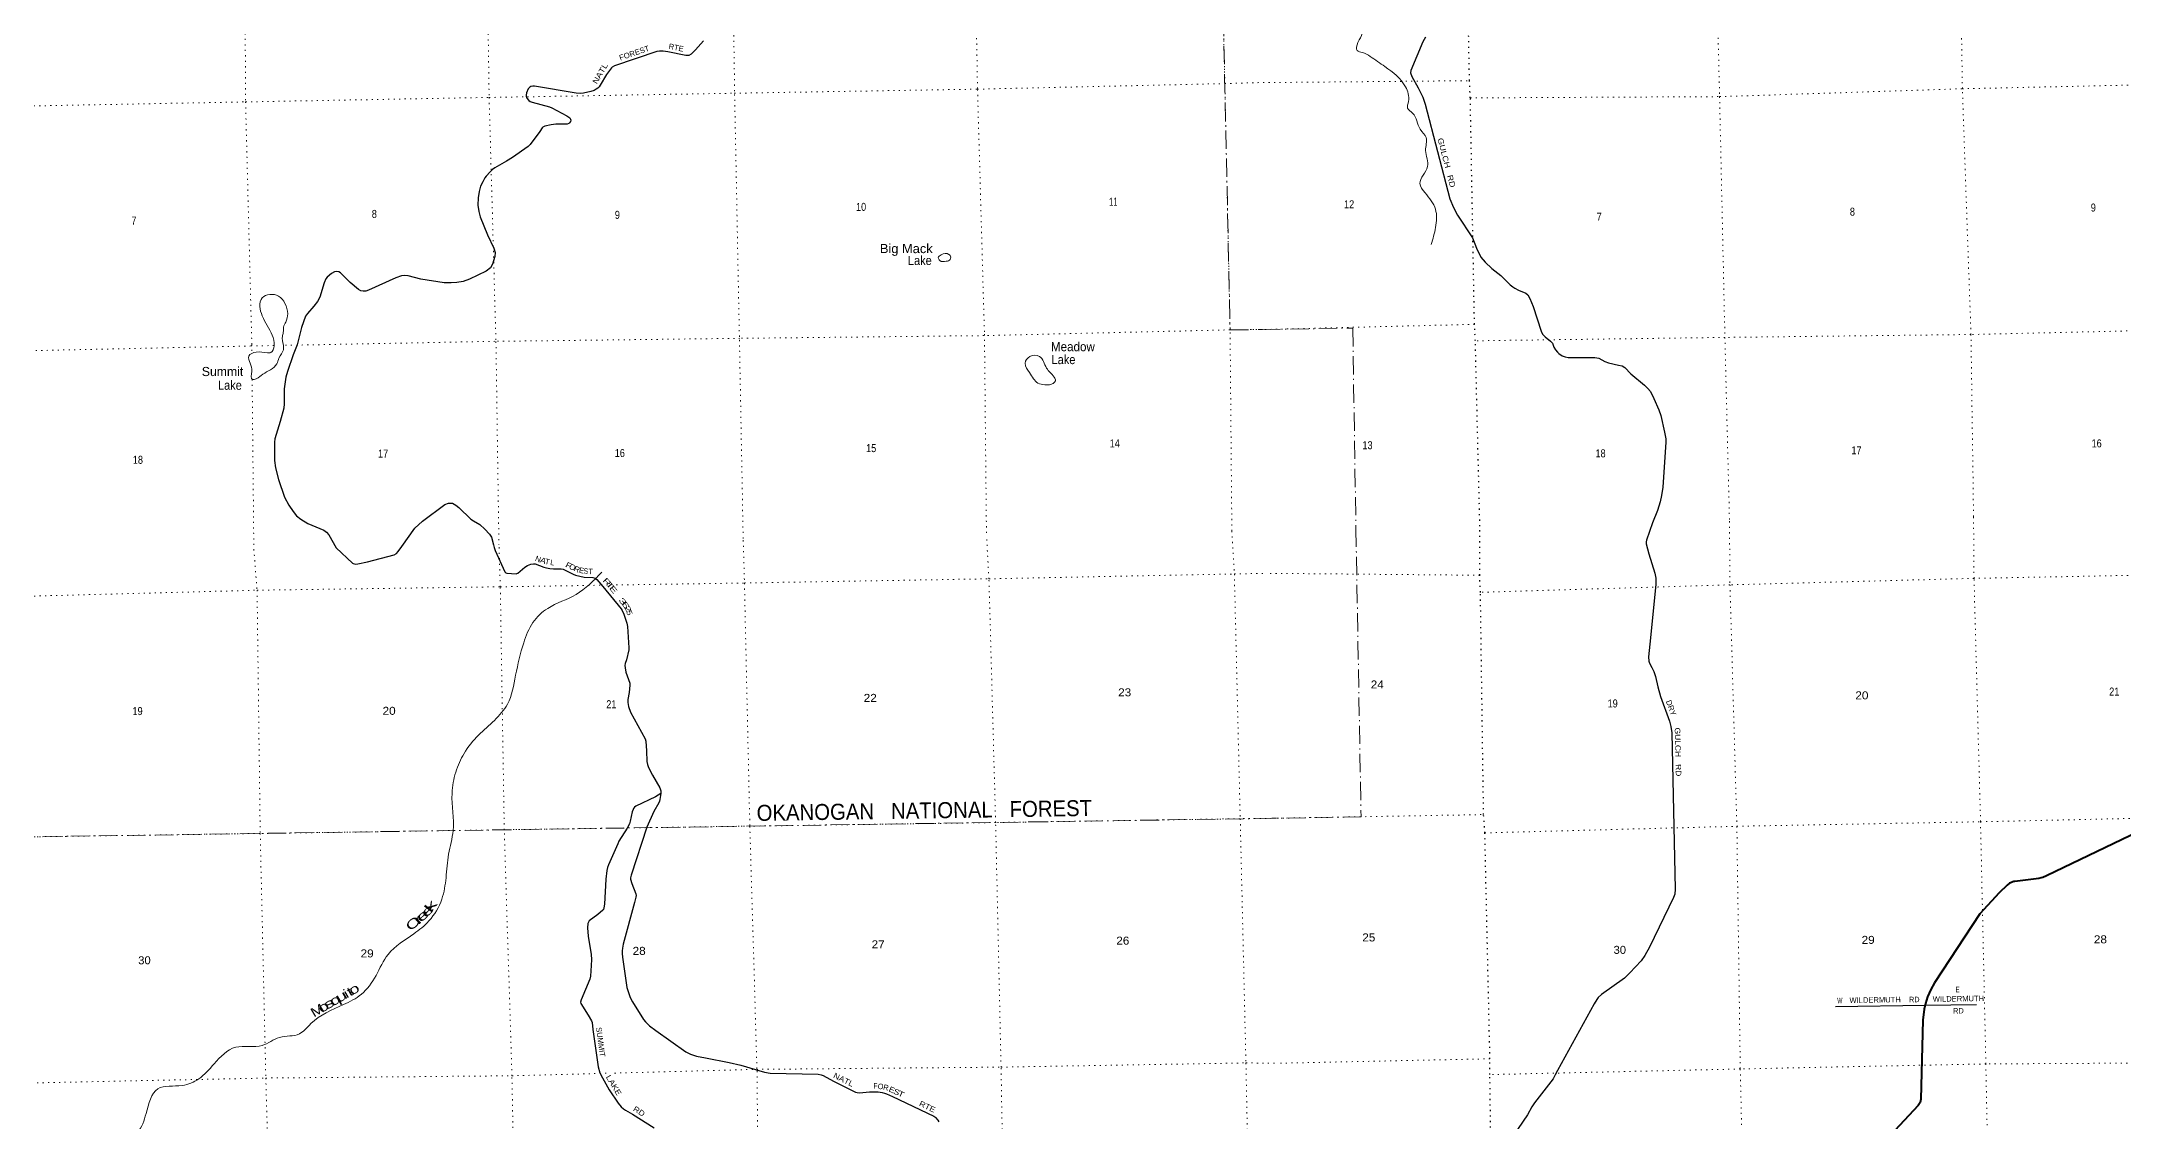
# Model space of a CAD drawing. Header units: feet. Extents: x 242557 to 489137, y 368785 to 557307.
# Drawn here: x 398559 to 444091, y 496700 to 520320 of the extents above; entities that cross this region are included whole.
import ezdxf
from ezdxf.enums import TextEntityAlignment as Align

# ---------------------------------------------------------------- set-up
doc = ezdxf.new("R2010")
doc.units = ezdxf.units.FT
doc.header["$LTSCALE"] = 80
doc.linetypes.add('DOT_DASHED', pattern=[7.7, 5, -1.2, 0.3, -1.2])
doc.linetypes.add('DOTTED', pattern=[1.5, 0.3, -1.2])
for name, color, linetype, lineweight in [('26', 7, 'Continuous', 40), ('29', 7, 'Continuous', 25), ('30', 7, 'Continuous', 35), ('39', 7, 'Continuous', 13), ('41', 7, 'Continuous', 13), ('44', 7, 'DOT_DASHED', 13), ('6', 7, 'DOTTED', 25), ('7', 7, 'DOTTED', 13)]:
    doc.layers.add(name, color=color, linetype=linetype, lineweight=lineweight)

msp = doc.modelspace()

# ---------------------------------------------------------------- linework, layer by layer
at = {"layer": '26'}
msp.add_lwpolyline([(444429.53, 503039.51), (442408.14, 502071.41), (442328.73, 502036.5), (442290.14, 502024.62), (442244.87, 502014.97), (442127.14, 501998.37), (441718.2, 501948.42), (441695.7, 501943.68), (441670.46, 501937.74), (441642.26, 501928.83), (441621.48, 501919.92), (441600.7, 501908.04), (441548.12, 501866.43), (441377.61, 501699.51), (440954.14, 501240.81), (439956.83, 499730.16), (439877.48, 499583.76), (439809.2, 499426.34), (439764.67, 499277.82), (439734.99, 499153.07), (439705.59, 498916.68), (439661.32, 497188.92), (439644.45, 497113.95), (439603.43, 497046.3), (438987.74, 496393.99)], dxfattribs=at)
at = {"layer": '29'}
for points in [[(413035.06, 520336.96), (412859.01, 520137.78), (412767.48, 520046.44), (412712.51, 520018.94), (412649.12, 520014.7), (412255.29, 520095.45), (412153.63, 520108.32), (412071.18, 520108.32), (412014.57, 520101.24), (411086.27, 519787.44), (411040.46, 519764.52), (411022.69, 519746.72), (410912.3, 519601.96), (410774.76, 519370.3), (410751.86, 519333.63), (410722.08, 519302.69), (410687.72, 519278.62), (410646.5, 519254.56), (410569.78, 519230.2), (410412.87, 519191.53), (410337.28, 519188.09), (410253.02, 519195.47), (409338.14, 519349.55), (409299.69, 519348.53), (409258.47, 519335.93), (409235.56, 519323.32), (409201.79, 519291.23), (409163.12, 519201.05), (409153.1, 519149.13), (409153.1, 519125.06), (409171.48, 519083.75), (409217.24, 519033.38), (409242.43, 519011.61), (409284.45, 518993.54), (409664.48, 518894.19), (409721.14, 518874.09), (410048.44, 518697.68), (410110.53, 518651.77), (410128.85, 518624.26), (410131.22, 518600.59), (410128.85, 518573.84), (410105.94, 518544.04), (410087.62, 518528), (410056.01, 518517.55), (409807.4, 518512.99), (409705.11, 518500.5), (409563.6, 518470.06), (409524.16, 518447.78), (409508.13, 518435.17), (409452.69, 518351.63), (409244.72, 518068.45), (409198.3, 518022.72), (408861.29, 517782.81), (408726.82, 517702.56)], [(428828.25, 520417.04), (428771.92, 520312.93), (428505.2, 519691.5), (428496.91, 519640.25), (428525.61, 519558.47), (428663.27, 519306.88), (428769.76, 519105.11), (428816.83, 518950.47), (429360.89, 516879.81), (429436.86, 516689.45), (429526.58, 516523.7), (429856.4, 516025.87), (429943.05, 515801.37), (430039.34, 515605.43), (430129.92, 515495.83), (430276.08, 515354.2), (430474.76, 515203.21), (430680.41, 514997.77), (430735.8, 514955.87), (430778.4, 514925.08), (430858.23, 514884.71), (431019.14, 514815.76), (431062.4, 514782.99), (431109.97, 514704.65), (431181.72, 514524.3), (431355.87, 513989.63), (431389.01, 513922.14), (431443.52, 513860.97), (431562.42, 513764.71), (431602.01, 513724.38), (431631.25, 513638.91), (431668.28, 513577.55), (431713.25, 513526.64), (431744.01, 513497.03), (431816.41, 513449.15), (431881.28, 513422.43), (431948.55, 513407.83), (432534.49, 513410.59), (432616.12, 513395.58), (432752.8, 513324.02), (432832.7, 513292.18), (433045.31, 513246.1), (433130.9, 513225.87), (433185.74, 513192.83), (433321.54, 513052.47), (433613.71, 512806.68), (433690.86, 512733.62), (433746.25, 512664.59), (433823.97, 512512.27), (433933.19, 512268.08), (433973.45, 512141.2), (434054.57, 511779.4), (434082.32, 511629.66), (434080.51, 511557.49), (434020.04, 510572.82), (433992.39, 510388.69), (433958.61, 510253.72), (433903.15, 510062.22), (433795.58, 509793.97)], [(408726.82, 517702.56), (408472.83, 517556.2), (408420.15, 517519.53), (408365.94, 517471.84), (408285.01, 517379.72), (408255.23, 517338.46), (408208.51, 517250.86), (408161.32, 517157.39), (408127.64, 517044.08), (408106.35, 516904.13), (408101.21, 516741.47), (408120.09, 516606.17), (408148.68, 516485.4), (408307.96, 516094.5), (408449.14, 515802.42), (408475.11, 515710), (408468.91, 515618.55), (408423.66, 515451.21), (408378.91, 515370.79), (408285.13, 515297.6), (407916.24, 515123.25), (407778.81, 515072.83), (407642.94, 515051.63), (407513.11, 515040.74), (407359.98, 515046.16), (406850.93, 515125.88), (406578.59, 515198.89), (406503.66, 515203.81), (406427.42, 515198.89), (406302.53, 515149.86), (405709.31, 514880.87), (405648.65, 514864.26), (405589.1, 514864.26), (405543.29, 514868.84), (405492.64, 514897.42), (405309.74, 515048.6), (405093.31, 515259.67), (405057.71, 515281.4), (405011.9, 515290.57), (404966.09, 515281.4), (404901.41, 515250.53), (404805.76, 515166.8), (404778.27, 515130.13), (404737.6, 515045.6), (404640.64, 514731), (404595.03, 514637.35), (404515.15, 514531.13), (404370.56, 514371.49), (404331.41, 514311.48), (404245.22, 514066.06), (404151.47, 513690.75), (404062.83, 513467.55), (403935.37, 513106.31), (403898.42, 512982.98), (403865.06, 512724.77), (403866.65, 512398.09), (403853.09, 512303), (403773.92, 512009.12), (403660.03, 511629.23), (403651.35, 511554.64), (403649.02, 511468.87), (403651.11, 511154.86), (403674.25, 510993.11), (403740.11, 510739.82), (403872.93, 510358.36), (403962.85, 510179.45), (404057.02, 510043.09), (404136.93, 509945.67), (404230.18, 509873.42)], [(406433.87, 509273.47), (406718.98, 509673.9), (406887.74, 509832.36), (407376.04, 510193.8), (407458.12, 510223), (407545.17, 510220.71), (407618.46, 510177.16), (407686.61, 510131.11), (407943.71, 509876.91), (408001.7, 509837.55), (408142.85, 509754.16), (408255.93, 509657.87), (408355.11, 509549.05), (408394.86, 509481.21), (408439.16, 509310.47)], [(404230.18, 509873.42), (404383.64, 509780.23), (404734.24, 509635.52), (404792.01, 509588.12), (404843.48, 509529), (404998.61, 509247.41)], [(433795.58, 509793.97), (433659.14, 509415.69), (433654.41, 509377.8), (433656.1, 509333.49), (433713.79, 509113.95), (433845.1, 508693.38), (433867.43, 508581.99), (433866.78, 508444.83), (433731.24, 507140.85), (433706.81, 506864.71), (433714.25, 506764.06), (433725.75, 506726.17), (433776.88, 506625.58), (433822.79, 506541.45), (433856.46, 506432.76), (433908.16, 506207.03), (433963.78, 505991.5), (434161.42, 505456.8), (434194.37, 505334.81), (434211.56, 505198.66), (434289.68, 501779.51), (434279.59, 501668.67), (434253.79, 501596.68), (433726.72, 500514.09), (433626.37, 500325.84), (433542.81, 500211.1), (433299.75, 499951.65), (433177.87, 499831.86), (432674.94, 499475.62), (432603.18, 499406.2), (432575.53, 499366.68), (432516.08, 499268.96), (431714.04, 497810.7), (431666.7, 497715.97), (431618.48, 497628.92), (431211.03, 497107.2), (431155.48, 497014.95), (431060.96, 496843.3), (430747.72, 496384.07)], [(404998.61, 509247.41), (405357.82, 508913.08), (405375.89, 508900.93), (405404.29, 508893.82), (405427.96, 508891.45), (405471.39, 508895.67), (405686.86, 508937.48), (406272.9, 509092.76), (406317.87, 509121.19), (406358.11, 509166.18), (406433.87, 509273.47)], [(408439.16, 509310.47), (408455.1, 509252.63), (408478.77, 509189.87), (408689.42, 508723.3), (408712.13, 508701.35), (408734.39, 508694.88), (408934.94, 508680.6), (408952.13, 508683.04), (408971.07, 508694.88), (409128.08, 508825.05), (409184.08, 508860.67), (409257.45, 508891.45), (409316.62, 508898.56), (409354.49, 508893.82), (409544.59, 508823.31), (409598.27, 508809.75), (409676.37, 508797.91), (409755.53, 508790.12), (409922.52, 508788.44), (409963.99, 508779.14), (410182.61, 508667.22), (410237.31, 508647.53), (410331.98, 508623.84), (410422.38, 508608.45), (410616, 508595.42), (410663.5, 508582.09), (410682.27, 508569.37), (410701.2, 508552.79), (410837.02, 508402.27), (411231.37, 507912.15), (411256.28, 507872.42), (411292.91, 507798.47), (411359.18, 507601.9), (411370.47, 507529.23), (411401.79, 507058.36), (411399.24, 507013.92), (411349.17, 506794.11), (411321.32, 506714.95), (411317.27, 506673.92), (411318.95, 506620.22), (411336.46, 506526.68), (411423.1, 506285.1), (411425.12, 506245.58), (411410.34, 506079.27), (411382.86, 505932.21), (411380.49, 505865.9), (411397.06, 505778.27), (411437.24, 505654.98), (411756.82, 505068.96), (411771.86, 505013.74), (411792.26, 504807.84), (411799.42, 504570.42), (411808.9, 504510.03), (411834.93, 504440.16), (411922.48, 504274.82), (412083.92, 503993.52), (412102.38, 503929.79), (412102.38, 503889.53), (412100.52, 503874.54)], [(412100.52, 503874.54), (411982.71, 503802.79), (411554.4, 503591.76), (411524.88, 503572.17), (411505.95, 503546.11), (411494.11, 503522.43), (411471.98, 503470.31), (411431.63, 503268.96), (411413.65, 503208.63), (411366.04, 503115.55), (411186.44, 502827.33), (411158.83, 502770.41), (410957.98, 502312.1), (410937.93, 502253.01), (410923.73, 502184.32), (410899.67, 502001.02), (410866.46, 501451.79), (410857.47, 501368.43), (410848, 501337.64), (410832.83, 501317.39), (410721.46, 501227.59), (410538.3, 501089.46), (410516.65, 501058.18), (410504.81, 501025.02), (410498.98, 500936.7), (410512.9, 500750.88), (410579.8, 500347.82), (410582.92, 500241.09), (410580.58, 500113.09), (410567.29, 499873.97), (410549.79, 499812.42), (410357.5, 499358.78), (410341.51, 499305.59), (410355.71, 499277.17), (410510, 499020.59), (410585.24, 498901.05), (410601.86, 498860.34), (410617.43, 498711.63), (410729.3, 497890.8), (410767.54, 497759.06), (410824.34, 497650.11), (410974.12, 497388.97), (411169.89, 497098.29), (411232.63, 497021.5), (411282.34, 496976.5), (411326.1, 496946.72), (411484.43, 496855.33), (411955.54, 496557.47)], [(412100.52, 503874.54), (412083.48, 503743.88), (412071.64, 503703.62), (412058.32, 503665.05), (411951, 503476.19), (411794.26, 503134.33), (411449.86, 502085.58), (411437.34, 502028.02), (411439.71, 501994.86), (411465.68, 501905.87), (411553.3, 501675.34), (411560.41, 501641.97), (411555.68, 501604.08), (411524.74, 501490.48), (411280.62, 500579.82), (411262.21, 500489.78), (411259.84, 500432.94), (411259.84, 500368.99), (411264.32, 500290.03), (411360.83, 499626.66), (411399.49, 499496.26), (411434.99, 499411), (411482.4, 499318.05), (411723.73, 498925.48), (411768.37, 498879.99), (411856.27, 498792.86), (411990.67, 498687.22), (412646.79, 498224.45), (412749.28, 498171.91), (412883.47, 498129.72), (413080.55, 498087.09), (413596.09, 497988.66), (413854.12, 497926.3), (414366.74, 497773.15), (414492.89, 497753.15), (415540.22, 497729.59), (415610.02, 497719.99), (415652.02, 497700), (415876.95, 497576.1), (416357.92, 497338.69), (416397.21, 497329.38), (416444.09, 497327.19), (416668.18, 497342.9), (416812.35, 497348.16), (416852.83, 497345.96), (416896.62, 497341.23), (416945.14, 497331.75), (416992.48, 497317.54), (417039.56, 497300.8), (417171.63, 497242.14), (418071.49, 496810.55), (418091.9, 496796.49), (418107.02, 496781.83), (418161.43, 496725.29), (418185.39, 496688.73)], [(437793.16, 499213.73), (439754.12, 499242.64), (440875.77, 499259.18)]]:
    msp.add_lwpolyline(points, dxfattribs=at)
at = {"layer": '39'}
for points in [[(425027.32, 524385.94), (425152.05, 524319.27), (425266.44, 524280.08), (425380.72, 524105.24), (425600.82, 523978.02), (425863.72, 523908.74), (426073.95, 523773.14), (426612.22, 523274.55), (426935.78, 522648.24), (426936.49, 522484.26), (426993.13, 522344.18), (427047.99, 522195.96), (427182.25, 522029.8), (427313.69, 521821.04), (427390.86, 521740.27), (427455.83, 521592.34), (427429.62, 521449.85), (427370.76, 521247.7), (427385.71, 521011.25), (427409.21, 520758.85), (427442.98, 520500.68), (427349.6, 520303.59), (427330.57, 520122.85), (427446.92, 520085.74), (427617.4, 519995.55), (427941.35, 519774.17), (428390.97, 519333.74), (428454.86, 519013.68), (428437.03, 518861.32), (428543.26, 518755.08), (428713.22, 518403.69), (428841.88, 518221.17), (428827.75, 517941.36), (428874.45, 517586.38), (428705.15, 517217.01), (428818.35, 517009.74), (429045.08, 516653.93), (429048.55, 516255.18), (428952.12, 515883.88)], [(418344.68, 515520.8), (418202.28, 515530.32), (418170.88, 515592.54), (418230.49, 515656.42), (418402.29, 515665.65), (418443.76, 515605.63), (418392.56, 515523.67), (418344.05, 515520.76)], [(403848.05, 513683.49), (403824.6, 513873.47), (403845.36, 513960.96), (403849.58, 514070.42), (403900.2, 514186.81), (403941.67, 514365.83), (403879.13, 514593.59), (403740.89, 514753.11), (403383.44, 514716.19), (403332, 514528.88), (403384.11, 514319.16), (403601.62, 513899.78), (403641.97, 513667.56), (403573.7, 513518.44), (403498.91, 513515.04), (403253.92, 513526.76), (403089.46, 513442.73), (403122.48, 513285.33), (403153.85, 513105.62), (403169.01, 512927.63), (403253.67, 512945.39), (403397.63, 513045.26), (403701.32, 513269.59), (403749.72, 513398.09), (403847.78, 513580.17), (403848.05, 513683.49)], [(420695.54, 512853.43), (420733.14, 512902.74), (420705.51, 512981.23), (420538.29, 513178.72), (420382.22, 513435.15), (420173.84, 513435.38), (420071.22, 513283.6), (420165.74, 513078.71), (420351.67, 512851.19), (420499.95, 512815.42), (420633.39, 512819.88), (420695.54, 512853.43)], [(410809.39, 508713.45), (410246.79, 508224.44), (409627.84, 507922.63), (409304.37, 507612.49), (409102.86, 507171.12), (408927.01, 506458.9), (408747.52, 505827.62), (408115.9, 505148.92), (407798.3, 504747.77), (407616.36, 504339.18), (407534.63, 503875.87), (407559.11, 503058.27), (407460.15, 502546.03), (407403.78, 502028.55), (407312.02, 501560.99), (407030.29, 501085.63), (406702.2, 500803.75), (406136.81, 500353.16), (405873.03, 499890.3), (405551.59, 499478.95), (405161.67, 499254.57), (404445.93, 498837.45), (404195.57, 498613.81), (403762.25, 498536.39), (403383.49, 498360.83), (402803.8, 498321.02), (402329.7, 497957.28), (401994.47, 497628.68), (401633.26, 497485.87), (401100.75, 497412.57), (400842.6, 496870.85), (400658.68, 496460.2), (400431.61, 496184.36), (400361.38, 495954.15), (400097.42, 495803.14), (399745.95, 495779.99), (399359.04, 496011.28), (398957.01, 496088.39), (398616.25, 496237.57), (398225.44, 496057.72), (397987.63, 496014.55), (397965.49, 495706.31), (397891.42, 495062.94), (397443.5, 493897.83), (397312, 493192.57), (397181.52, 492742.32), (397069.87, 492568.06), (396928.68, 492437.78), (396550.7, 492626.73), (396302.73, 492787.87), (396032.78, 492733.93), (395709.25, 492729.56), (395411.83, 492835.06), (395314.5, 492847.31), (395255.22, 492849.3)]]:
    msp.add_spline(points, degree=3, dxfattribs=at)
at = {"layer": '44'}
for points in [[(394645.09, 526971.9), (397661.52, 527029.25), (397567.35, 532366.84), (402798.83, 532535.05), (402848.55, 529789.39), (408115.64, 529897.65), (408211.86, 527246.12), (413574.01, 527350.37), (413638.73, 524659.69), (418935.2, 524715.96), (418987.62, 521937.98), (424379.46, 522071.21), (424553.08, 514014.92), (425259.06, 514022.04)], [(425259.06, 514022.04), (427236.57, 514054.03), (427305.39, 509667.45)], [(427305.39, 509667.45), (427418.66, 503364.88), (425465, 503329.16)], [(425465, 503329.16), (398140.98, 502920.97), (398137.61, 502856.21), (395076.49, 502849.12)]]:
    msp.add_lwpolyline(points, dxfattribs=at)
at = {"layer": '6'}
for points in [[(430016.68, 509720.08), (429917.28, 513775.99), (429898.76, 514135.83), (429807.72, 519089.53), (429788.73, 519465.56), (429699.56, 524494.22), (429670.31, 524944.86), (429601.07, 529844.52), (429597.62, 530312.12), (429540.64, 533127.39)], [(431107.88, 463681.76), (431057.92, 465555.51), (431052.91, 465899.59), (430902.14, 470922.22), (430887.41, 471255.8), (430753.42, 476262.87), (430720.55, 476701.07), (430630.26, 481570.08), (430614.44, 482091.96), (430479.07, 487400.72), (430317.17, 492343.94), (430298.57, 492725.98), (430235.75, 497723.62), (430236.81, 498067.94), (430125.48, 503011.07), (430098.12, 503411), (430028.33, 508272.7), (430012.07, 508646.72), (430016.68, 509720.08)]]:
    msp.add_lwpolyline(points, dxfattribs=at)
at = {"layer": '7'}
for p, q in [((425155.05, 519422.49), (429788.73, 519465.56)), ((429898.76, 514135.83), (425259.06, 514022.04)), ((403163.41, 512934.06), (403199.85, 509214.2)), ((430012.07, 508646.72), (425361.77, 508689.31)), ((425465, 503329.16), (430098.12, 503411)), ((430236.81, 498067.94), (425568.19, 497971.71))]:
    msp.add_line(p, q, dxfattribs=at)
for points in [[(424591.96, 509615.12), (424553.08, 514014.92), (424438.23, 519402.1), (424313.75, 524830.69), (424266.56, 530234.35), (424167.48, 535596.55), (424037, 540901.45), (423935.89, 546263.61), (423861.7, 551589.81), (423804.18, 555705.9)], [(418465.42, 552955.6), (418497.09, 551447.05), (418564.57, 546159.22), (418724.46, 540790.03), (418770.18, 535481.54), (418849.17, 530102.78), (418935.2, 524715.96), (419028.86, 519274.73), (419180.46, 513917.54), (419224.72, 509512.58)], [(413524.02, 530019.48), (413638.73, 524659.69), (413716.26, 519167.36), (413821.58, 513795.15), (413904.05, 509412.21)], [(408115.64, 529897.65), (408269.7, 524569.42), (408346.34, 519099.45), (408495.64, 513758.43), (408560.99, 509312.7)], [(435124.7, 524603.61), (435259.52, 519116.69), (435375.81, 513849.91), (435476.19, 509827.05)], [(402993.53, 524460.7), (403019.4, 519001.95), (403155.92, 513699.18), (403157.81, 513506.34)], [(440814.79, 509932.97), (440757.79, 513913.51), (440569.56, 519289.55), (440492.87, 524363.09)], [(429807.72, 519089.53), (435259.52, 519116.69), (440569.56, 519289.55), (445976.28, 519406.5), (451320.42, 519519.61), (455528.66, 519564.54)], [(397787.59, 518902.13), (403019.4, 519001.95), (408346.34, 519099.45), (413709.78, 519191.55), (419028.76, 519280.81), (424438.23, 519402.1), (425155.05, 519422.49)], [(455639.25, 514205.93), (451465.21, 514176.73), (446094.75, 514034.6), (440757.79, 513913.51), (435377.83, 513849.97), (429917.28, 513775.99)], [(403639.59, 513671.95), (403134.29, 513662.32), (397930.99, 513550.87)], [(425259.06, 514022.04), (424553.08, 514014.92), (419168.81, 513888.97), (413833.13, 513829.79), (408473.29, 513764.1), (403851.91, 513676)], [(420104.76, 471482.71), (420053.42, 476438.76), (419899.1, 481824.13), (419781.43, 487134.65), (419636.27, 492560.7), (419543.68, 497886.54), (419424.57, 503236.23), (419279, 508569.06), (419224.72, 509512.58)], [(424591.96, 509615.12), (424646.94, 508675.18), (424774.5, 503318.32), (424899.78, 497978.26), (425004.51, 492659.71), (425126.79, 487263.94), (425242.98, 481880.27), (425349.6, 476544.84), (425508.09, 471153.72), (425610.56, 465846.05), (425713.78, 463577.35)], [(435476.19, 509827.05), (435486.79, 508437.17), (435637.31, 503155.32), (435711.99, 497846.26), (435835.6, 492474.26), (435952.7, 487526.18), (435988.86, 481700.35), (436087.3, 476351.7), (436225.43, 470970.14), (436396.77, 465672.88), (436450.01, 463786.47)], [(441347.04, 487583.75), (441184.45, 492655.07), (441083.48, 497956.77), (440966.76, 503254.1), (440824.73, 508578.81), (440814.79, 509932.97)], [(403199.85, 509214.2), (403270.86, 508319.39), (403339.68, 502999.15), (403462.51, 497647.58), (403606.42, 492284.28)], [(409683.38, 463274.79), (409629.97, 465534.15), (409468.03, 470889), (409358.21, 476267.15), (409217.82, 481656.85), (409118.69, 486905.61), (408942.63, 492359.41), (408845.75, 497697.31), (408677.76, 503077.33), (408590.9, 508394.2), (408560.99, 509312.7)], [(413904.05, 509412.21), (413931.07, 508473.45), (414048.81, 503152.74), (414205.61, 497803.28), (414258.41, 492444.25), (414449.55, 487045.43), (414590.58, 481724.6), (414765.42, 476331.53), (414808.64, 470945.99), (414982.03, 465625.79), (415024.08, 463374.3)], [(411127.85, 508433.78), (413933.01, 508477.54), (419279, 508569.06), (424646.94, 508675.18), (425361.77, 508689.31)], [(455748.82, 508895.97), (451521.01, 508804.13), (446233.59, 508682.12), (440824.73, 508578.81), (435486.79, 508437.17), (430028.33, 508272.7)], [(398035.03, 508181.45), (403270.86, 508319.39), (408590.9, 508394.2), (410853.28, 508429.49)], [(425465, 503329.16), (424770.03, 503321.67), (419434.62, 503237.34), (414055.8, 503158.37), (408676.65, 503079.57), (403336.33, 502998.03), (398140.98, 502920.97)], [(430125.48, 503011.07), (435637.31, 503155.32), (440966.76, 503254.1), (446321.79, 503372.09), (451639.88, 503450.19), (455858.9, 503561.52)], [(455969.68, 498193.37), (451755.35, 498132.56), (446460.07, 497986.48), (441083.48, 497956.77), (435711.99, 497846.26), (430235.75, 497723.62)], [(395171.79, 497520.85), (398220.04, 497537.86), (403462.51, 497647.58), (408845.75, 497697.31), (410910.18, 497751.4)], [(411090.87, 497756.14), (414198.85, 497837.57), (419543.68, 497886.54), (424899.78, 497978.26), (425568.19, 497971.71)]]:
    msp.add_lwpolyline(points, dxfattribs=at)

# ---------------------------------------------------------------- texts
at = {"layer": '30'}
for s, rotation, width, p in [('FOREST', 18.677, 1.05, (411539.55, 520015.23)), ('NATL', 59.302, 1.2, (410826.1, 519593.9)), ('GULCH   RD', 284.525, 1.2, (429229.57, 517656.46)), ('A', 340.65, 1.15, (409509.35, 508914.02)), ('T', 348.38, 1.05, (409606.43, 508887.95)), ('F', 332.89, 1.35, (410059.81, 508808.73)), ('O', 332.89, 1.1, (410141.85, 508768.89)), ('R', 337.203, 1.1, (410244.21, 508724.28)), ('S', 356.15, 0.75, (410459.9, 508677.98)), ('T', 356.15, 0.9, (410562.21, 508670.16)), ('R', 312.061, 1.55, (410880.37, 508459.81)), ('T', 308.82, 1.8, (410942.49, 508387.17)), ('E', 308.82, 1.6, (411017.44, 508296.95)), ('3', 308.82, 1.85, (411221.5, 508036.07)), ('5', 304.82, 1.7, (411283.31, 507954.92)), ('2', 299.351, 1.5, (411331.8, 507879.53)), ('5', 288.631, 1.2, (411359.01, 507805.7)), ('GULCH   RD', 271.309, 1.15, (434291.15, 504779.83)), ('E', 0.845, 0.7, (440465.99, 499525.51)), ('W', 0.845, 0.6, (437890.71, 499283.93)), ('RD', 0.845, 0.8, (439518.74, 499305.7)), ('RD', 0.845, 0.8, (440484.38, 499059.39)), ('LAKE', 300.837, 1.2, (411021.29, 497460.62)), ('NATL', 333.729, 1.15, (416072.67, 497557.55)), ('F', 359.089, 0.75, (416799.44, 497416.12)), ('O', 350.209, 0.8, (416899.24, 497405.91)), ('R', 346.363, 0.9, (417014.17, 497381.79)), ('E', 336.051, 1.2, (417133.21, 497335.55)), ('S', 334.377, 1.25, (417234.35, 497287.91)), ('T', 334.377, 1.4, (417332.54, 497245.71)), ('RD', 327.697, 1.15, (411595.47, 496869.54)), ('RTE', 334.377, 1.15, (417906.14, 496967.49))]:
    msp.add_text(s, height=120, rotation=rotation, dxfattribs=dict(at, width=width)).set_placement(p, align=Align.CENTER)
for s, rotation, p in [('RTE', 348.413, (412426.21, 520131.86)), ('N', 339.65, (409396.35, 508944.6)), ('L', 350.38, (409721.54, 508866.49)), ('E', 345.951, (410356.9, 508694.51)), ('DRY', 290.286, (434143.56, 505725.1)), ('WILDERMUTH', 0.845, (438662.44, 499297.73)), ('WILDERMUTH', 0.845, (440484.67, 499323.42)), ('SUMMIT', 277.761, (410726.88, 498426.99))]:
    msp.add_text(s, height=120, rotation=rotation, dxfattribs=at).set_placement(p, align=Align.CENTER)
at = {"layer": '41'}
for s, width, p in [('Big Mack', 1.05, (416893.86, 515693.67)), ('Lake', 0.9, (417506.16, 515434.33)), ('Meadow', 0.95, (420634.75, 513547.45)), ('Lake', 0.9, (420648.16, 513265.75)), ('Lake', 0.9, (402415.19, 512704.6))]:
    msp.add_text(s, height=200, dxfattribs=dict(at, width=width)).set_placement(p)
msp.add_text('Summit', height=200, dxfattribs=at).set_placement((402062.11, 513004.18))
for s, rotation, width, p in [('e', 41.5, 1.9, (406955.95, 501130.97)), ('e', 46.256, 2, (407070.76, 501244.31)), ('k', 52.53, 1.95, (407146.37, 501350.05)), ('C', 39.83, 1.6, (406739.54, 500948.01)), ('r', 41.5, 2.1, (406862.41, 501048.97)), ('u', 30.176, 1.65, (405161.34, 499346.92)), ('i', 29.73, 1.3, (405265.76, 499406.15)), ('t', 29.73, 1.4, (405348.5, 499453.39)), ('o', 30.106, 1.5, (405440.64, 499507.09)), ('M', 30.289, 1.3, (404638.79, 499042.75)), ('o', 30.289, 1.5, (404771.96, 499121.28)), ('s', 30.176, 1.75, (404890.83, 499191.66)), ('q', 30.176, 1.6, (405026.17, 499268.69))]:
    msp.add_text(s, height=200, rotation=rotation, dxfattribs=dict(at, width=width)).set_placement(p, align=Align.CENTER)
at = {"layer": '44', "width": 0.95}
msp.add_text('OKANOGAN   NATIONAL   FOREST', height=350, rotation=0.856, dxfattribs=at).set_placement((414199.6, 503271.88))
at = {"layer": '7'}
for s, width, p in [('10', 0.85, (416371.55, 516617.95)), ('11', 0.65, (421906.26, 516730.47)), ('12', 0.85, (427046.26, 516674.68)), ('7', 0.85, (400522.59, 516317.85)), ('8', 0.85, (405780.11, 516463.7)), ('9', 0.85, (411096.15, 516444.08)), ('7', 0.85, (432570.62, 516400.98)), ('8', 0.85, (438109.5, 516512.91)), ('9', 0.85, (443378.37, 516603.59)), ('17', 0.85, (405917.42, 511221.64)), ('16', 0.85, (411094.2, 511233.23)), ('15', 0.85, (416592.63, 511340.48)), ('14', 0.85, (421919.1, 511443.66)), ('13', 0.85, (427448.6, 511404.03)), ('18', 0.85, (432545.57, 511226.55)), ('17', 0.85, (438143.54, 511292.31)), ('16', 0.85, (443395.71, 511443.7)), ('18', 0.85, (400554.18, 511085.01)), ('24', 1.1, (427629.35, 506170.1)), ('21', 0.85, (410909.5, 505737.95)), ('22', 1.1, (416539.39, 505876.44)), ('23', 1.1, (422104.13, 505997.74)), ('19', 0.85, (432810.59, 505755.12)), ('20', 1.1, (438228.84, 505931.52)), ('21', 0.85, (443781.16, 506014.8)), ('19', 0.85, (400546.78, 505587.57)), ('20', 1.1, (406015.7, 505593.56)), ('29', 1.1, (405534.83, 500286.96)), ('28', 1.1, (411485.05, 500342.53)), ('27', 1.1, (416712.49, 500485.11)), ('26', 1.1, (422063.25, 500565.89)), ('25', 1.1, (427444.09, 500636.19)), ('30', 1.05, (432940.12, 500364.33)), ('29', 1.1, (438366.07, 500582.64)), ('28', 1.1, (443445.3, 500594.84)), ('30', 1.05, (400670.61, 500136.27))]:
    msp.add_text(s, height=175, dxfattribs=dict(at, width=width)).set_placement(p)

doc.saveas('drawing.dxf')
